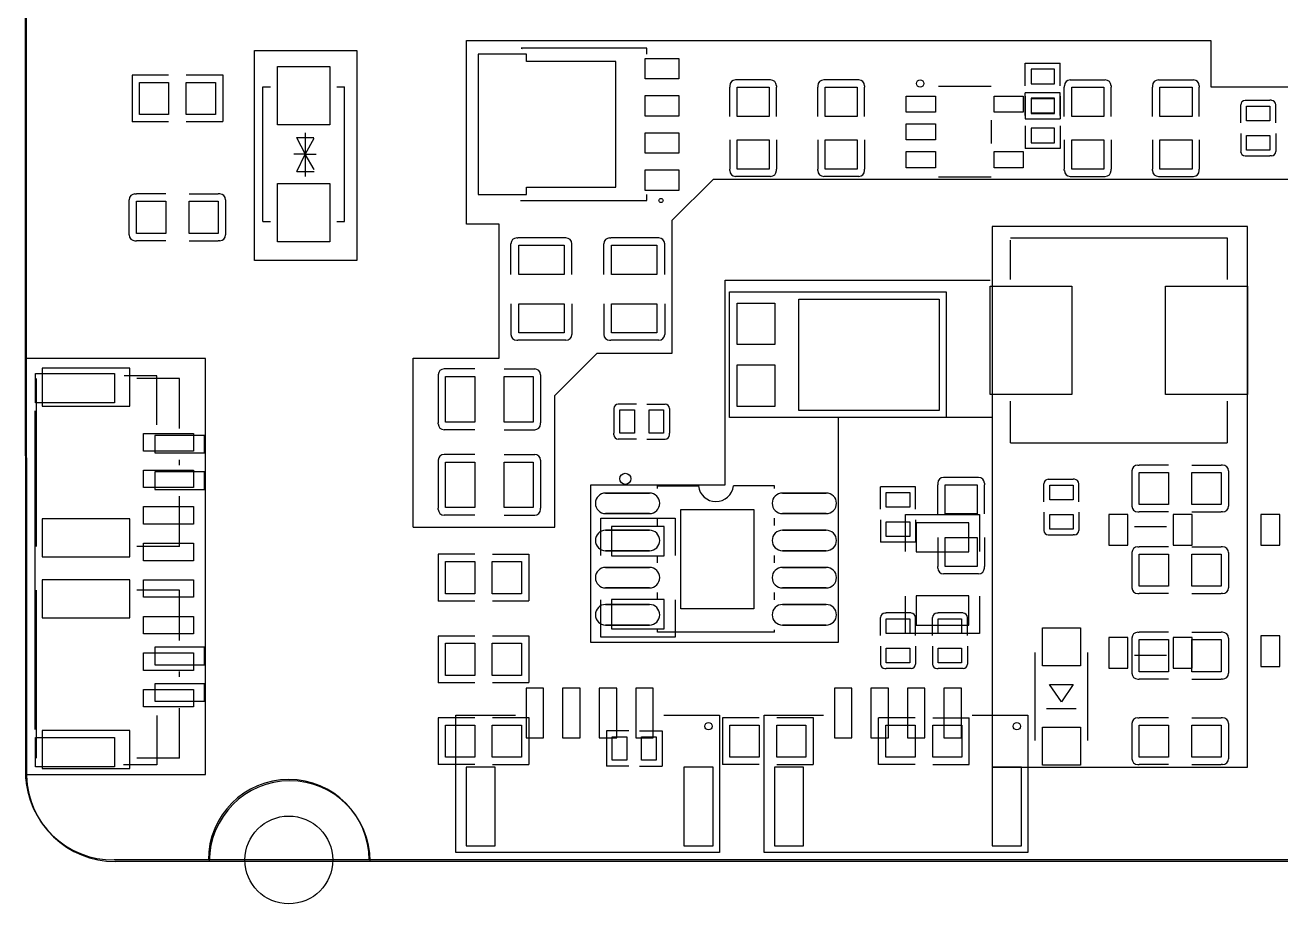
# Model space of a CAD drawing. Extents: x 601 to 4147, y 362 to 2450.
# Drawn here: x 601 to 2291, y 362 to 1545 of the extents above; entities that cross this region are included whole.
import ezdxf

# ---------------------------------------------------------------- set-up
doc = ezdxf.new("R2010")
doc.units = 0
doc.header["$MEASUREMENT"] = 0
doc.layers.get('0').update_dxf_attribs({"color": 5, "linetype": 'CONTINUOUS'})
doc.layers.add('图层1', color=7, linetype='CONTINUOUS')

msp = doc.modelspace()

# ---------------------------------------------------------------- linework, layer by layer
at = {"color": 0}
for points in [[(601.5, 530.2), (601.5, 530.2), (600.5, 2268.3)], [(602.8, 528.3), (602.8, 528.3), (601.8, 2266.4)], [(4030.5, 421.2), (4030.5, 421.2), (720.5, 421.2)], [(4031.8, 419.3), (4031.8, 419.3), (721.8, 419.3)]]:
    msp.add_lwpolyline(points, dxfattribs=at)
for points in [[(1210.5, 1505.6), (1210.5, 1316.7), (1275.5, 1316.7), (1275.5, 1326.5), (1395.6, 1326.5), (1395.6, 1495.8), (1275.5, 1495.8), (1275.5, 1505.6)], [(940.1, 1410.5), (940.1, 1489.3), (1010.9, 1489.3), (1010.9, 1410.5)], [(1435.2, 1472.4), (1435.2, 1500), (1480.4, 1500), (1480.4, 1472.4)], [(1954.8, 1485.7), (1954.8, 1466), (1986.3, 1466), (1986.3, 1485.7)], [(754.3, 1467.8), (793.7, 1467.8), (793.7, 1424.5), (754.3, 1424.5)], [(817.3, 1467.8), (856.7, 1467.8), (856.7, 1424.5), (817.3, 1424.5)], [(1602.2, 1461.3), (1602.2, 1421.9), (1558.9, 1421.9), (1558.9, 1461.3)], [(1720.8, 1461.3), (1720.8, 1421.9), (1677.5, 1421.9), (1677.5, 1461.3)], [(2009.4, 1421.9), (2009.4, 1461.3), (2052.7, 1461.3), (2052.7, 1421.9)], [(2128.1, 1421.9), (2128.1, 1461.3), (2171.4, 1461.3), (2171.4, 1421.9)], [(1435.4, 1422.4), (1435.4, 1450), (1480.6, 1450), (1480.6, 1422.4)], [(1826.1, 1449.4), (1826.1, 1427.7), (1786.8, 1427.7), (1786.8, 1449.4)], [(1944.3, 1449.4), (1944.3, 1427.7), (1904.9, 1427.7), (1904.9, 1449.4)], [(1954.8, 1446.3), (1954.8, 1426.6), (1986.3, 1426.6), (1986.3, 1446.3)], [(1986.3, 1426), (1986.3, 1445.7), (1954.8, 1445.7), (1954.8, 1426)], [(2244.8, 1416), (2244.8, 1435.7), (2276.3, 1435.7), (2276.3, 1416)], [(1826.1, 1412), (1826.1, 1390.3), (1786.8, 1390.3), (1786.8, 1412)], [(1986.3, 1386.6), (1986.3, 1406.3), (1954.8, 1406.3), (1954.8, 1386.6)], [(1435.4, 1372.4), (1435.4, 1400), (1480.6, 1400), (1480.6, 1372.4)], [(1602.2, 1390.4), (1602.2, 1351), (1558.9, 1351), (1558.9, 1390.4)], [(1720.8, 1390.4), (1720.8, 1351), (1677.5, 1351), (1677.5, 1390.4)], [(2009.4, 1351), (2009.4, 1390.4), (2052.7, 1390.4), (2052.7, 1351)], [(2128.1, 1351), (2128.1, 1390.4), (2171.4, 1390.4), (2171.4, 1351)], [(2244.8, 1376.6), (2244.8, 1396.3), (2276.3, 1396.3), (2276.3, 1376.6)], [(1826.1, 1374.6), (1826.1, 1352.9), (1786.8, 1352.9), (1786.8, 1374.6)], [(1944.3, 1374.6), (1944.3, 1352.9), (1904.9, 1352.9), (1904.9, 1374.6)], [(1435.2, 1322.4), (1435.2, 1350), (1480.4, 1350), (1480.4, 1322.4)], [(940.1, 1253), (940.1, 1331.8), (1010.9, 1331.8), (1010.9, 1253)], [(789.8, 1264.5), (750.4, 1264.5), (750.4, 1307.8), (789.8, 1307.8)], [(860.6, 1264.5), (821.3, 1264.5), (821.3, 1307.8), (860.6, 1307.8)], [(1326, 1248.6), (1326, 1209.2), (1265, 1209.2), (1265, 1248.6)], [(1451, 1248.6), (1451, 1209.2), (1390, 1209.2), (1390, 1248.6)], [(1899.6, 1193.5), (2009.8, 1193.5), (2009.8, 1047.8), (1899.6, 1047.8)], [(2135.8, 1193.5), (2246, 1193.5), (2246, 1047.8), (2135.8, 1047.8)], [(1326, 1169.8), (1326, 1130.5), (1265, 1130.5), (1265, 1169.8)], [(1451, 1169.8), (1451, 1130.5), (1390, 1130.5), (1390, 1169.8)], [(1609.8, 1114.8), (1559, 1114.8), (1559, 1170.8), (1609.8, 1170.8)], [(1831.1, 1176), (1831.1, 1026.3), (1642.1, 1026.3), (1642.1, 1176)], [(741.6, 1031.9), (741.6, 1083.1), (623.5, 1083.1), (623.5, 1031.9)], [(1609.8, 1031.6), (1559, 1031.6), (1559, 1087.6), (1609.8, 1087.6)], [(720.7, 1075.9), (720.7, 1036.6), (614.4, 1036.6), (614.4, 1075.9)], [(1166.4, 1071.7), (1205.8, 1071.7), (1205.8, 1010.6), (1166.4, 1010.6)], [(1245.2, 1071.7), (1284.6, 1071.7), (1284.6, 1010.6), (1245.2, 1010.6)], [(1401, 1026.9), (1420.7, 1026.9), (1420.7, 995.4), (1401, 995.4)], [(1440.4, 1026.9), (1460, 1026.9), (1460, 995.4), (1440.4, 995.4)], [(827, 995.2), (827, 971.6), (760, 971.6), (760, 995.2)], [(775, 992.6), (775, 969), (842, 969), (842, 992.6)], [(1166.5, 956.7), (1205.8, 956.7), (1205.8, 895.6), (1166.5, 895.6)], [(1245.2, 956.7), (1284.6, 956.7), (1284.6, 895.6), (1245.2, 895.6)], [(827, 946), (827, 922.4), (760, 922.4), (760, 946)], [(775, 943.4), (775, 919.8), (842, 919.8), (842, 943.4)], [(2100.4, 942.8), (2139.8, 942.8), (2139.8, 899.5), (2100.4, 899.5)], [(2171.3, 942.8), (2210.6, 942.8), (2210.6, 899.5), (2171.3, 899.5)], [(1441, 914.9), (1441, 914.9), (1382, 914.9)], [(1679, 914.9), (1679, 914.9), (1620, 914.9)], [(1791.3, 915.7), (1791.3, 896), (1759.8, 896), (1759.8, 915.7)], [(1882.2, 926.3), (1882.2, 886.9), (1838.9, 886.9), (1838.9, 926.3)], [(1979.8, 906), (1979.8, 925.7), (2011.3, 925.7), (2011.3, 906)], [(827, 896.8), (827, 873.2), (760, 873.2), (760, 896.8)], [(741.6, 829.2), (741.6, 880.4), (623.5, 880.4), (623.5, 829.2)], [(1441, 887.4), (1441, 887.4), (1382, 887.4)], [(1483.3, 893.1), (1581.7, 893.1), (1581.7, 759.2), (1483.3, 759.2)], [(1679, 887.4), (1679, 887.4), (1620, 887.4)], [(1979.8, 866.6), (1979.8, 886.3), (2011.3, 886.3), (2011.3, 866.6)], [(2085, 844.8), (2085, 886.2), (2059.4, 886.2), (2059.4, 844.8)], [(2171.6, 844.8), (2171.6, 886.2), (2146, 886.2), (2146, 844.8)], [(2264, 844.8), (2289.6, 844.8), (2289.6, 886.1), (2264, 886.1)], [(1441, 864.9), (1441, 864.9), (1382, 864.9)], [(1390.1, 870), (1390.1, 830.7), (1461, 830.7), (1461, 870)], [(1679, 864.9), (1679, 864.9), (1620, 864.9)], [(1791.3, 876.3), (1791.3, 856.6), (1759.8, 856.6), (1759.8, 876.3)], [(1800.1, 875), (1800.1, 835.7), (1871, 835.7), (1871, 875)], [(827, 847.6), (827, 824), (760, 824), (760, 847.6)], [(1882.2, 855.4), (1882.2, 816), (1838.9, 816), (1838.9, 855.4)], [(1441, 837.4), (1441, 837.4), (1382, 837.4)], [(1679, 837.4), (1679, 837.4), (1620, 837.4)], [(2100.4, 832.8), (2139.8, 832.8), (2139.8, 789.5), (2100.4, 789.5)], [(2171.3, 832.8), (2210.6, 832.8), (2210.6, 789.5), (2171.3, 789.5)], [(1166.4, 822.8), (1205.8, 822.8), (1205.8, 779.5), (1166.4, 779.5)], [(1229.4, 822.8), (1268.8, 822.8), (1268.8, 779.5), (1229.4, 779.5)], [(1441, 814.9), (1441, 814.9), (1382, 814.9)], [(1679, 814.9), (1679, 814.9), (1620, 814.9)], [(741.6, 746.9), (741.6, 798.1), (623.5, 798.1), (623.5, 746.9)], [(827, 798.4), (827, 774.7), (760, 774.7), (760, 798.4)], [(1441, 787.4), (1441, 787.4), (1382, 787.4)], [(1679, 787.4), (1679, 787.4), (1620, 787.4)], [(1441, 764.9), (1441, 764.9), (1382, 764.9)], [(1390.1, 771.6), (1390.1, 732.3), (1461, 732.3), (1461, 771.6)], [(1679, 764.9), (1679, 764.9), (1620, 764.9)], [(1800.1, 776.6), (1800.1, 737.3), (1871, 737.3), (1871, 776.6)], [(827, 749.1), (827, 725.5), (760, 725.5), (760, 749.1)], [(1791.3, 745.7), (1791.3, 726), (1759.8, 726), (1759.8, 745.7)], [(1861.3, 745.7), (1861.3, 726), (1829.8, 726), (1829.8, 745.7)], [(1441, 737.4), (1441, 737.4), (1382, 737.4)], [(1679, 737.4), (1679, 737.4), (1620, 737.4)], [(1969.9, 682.5), (1969.9, 733.7), (2021.1, 733.7), (2021.1, 682.5)], [(1166.4, 712.8), (1205.8, 712.8), (1205.8, 669.5), (1166.4, 669.5)], [(1229.4, 712.8), (1268.8, 712.8), (1268.8, 669.5), (1229.4, 669.5)], [(2085, 679.5), (2085, 720.8), (2059.4, 720.8), (2059.4, 679.5)], [(2100.4, 717.8), (2139.8, 717.8), (2139.8, 674.5), (2100.4, 674.5)], [(2171.6, 679.5), (2171.6, 720.8), (2146, 720.8), (2146, 679.5)], [(2171.3, 717.8), (2210.6, 717.8), (2210.6, 674.5), (2171.3, 674.5)], [(2264, 681.4), (2289.6, 681.4), (2289.6, 722.8), (2264, 722.8)], [(827, 699.9), (827, 676.3), (760, 676.3), (760, 699.9)], [(775, 707.6), (775, 684), (842, 684), (842, 707.6)], [(1791.3, 706.3), (1791.3, 686.6), (1759.8, 686.6), (1759.8, 706.3)], [(1861.3, 706.3), (1861.3, 686.6), (1829.8, 686.6), (1829.8, 706.3)], [(827, 650.7), (827, 627.1), (760, 627.1), (760, 650.7)], [(775, 658.4), (775, 634.8), (842, 634.8), (842, 658.4)], [(1298.5, 652.6), (1274.9, 652.6), (1274.9, 585.7), (1298.5, 585.7)], [(1347.7, 652.6), (1324.1, 652.6), (1324.1, 585.7), (1347.7, 585.7)], [(1396.9, 652.6), (1373.3, 652.6), (1373.3, 585.7), (1396.9, 585.7)], [(1446.1, 652.6), (1422.5, 652.6), (1422.5, 585.7), (1446.1, 585.7)], [(1713.5, 652.6), (1689.9, 652.6), (1689.9, 585.7), (1713.5, 585.7)], [(1762.7, 652.6), (1739.1, 652.6), (1739.1, 585.7), (1762.7, 585.7)], [(1811.9, 652.6), (1788.3, 652.6), (1788.3, 585.7), (1811.9, 585.7)], [(1861.1, 652.6), (1837.5, 652.6), (1837.5, 585.7), (1861.1, 585.7)], [(741.6, 544.2), (741.6, 595.4), (623.5, 595.4), (623.5, 544.2)], [(1166.4, 602.8), (1205.8, 602.8), (1205.8, 559.5), (1166.4, 559.5)], [(1229.4, 602.8), (1268.8, 602.8), (1268.8, 559.5), (1229.4, 559.5)], [(1549.3, 602.8), (1588.7, 602.8), (1588.7, 559.5), (1549.3, 559.5)], [(1612.3, 602.8), (1651.7, 602.8), (1651.7, 559.5), (1612.3, 559.5)], [(1798.7, 559.5), (1759.3, 559.5), (1759.3, 602.8), (1798.7, 602.8)], [(1861.7, 559.5), (1822.3, 559.5), (1822.3, 602.8), (1861.7, 602.8)], [(1969.9, 548.6), (1969.9, 599.8), (2021.1, 599.8), (2021.1, 548.6)], [(2100.4, 602.8), (2139.8, 602.8), (2139.8, 559.5), (2100.4, 559.5)], [(2171.3, 602.8), (2210.6, 602.8), (2210.6, 559.5), (2171.3, 559.5)], [(720.7, 585.8), (720.7, 546.4), (614.4, 546.4), (614.4, 585.8)], [(1391, 586.9), (1410.7, 586.9), (1410.7, 555.4), (1391, 555.4)], [(1430.3, 586.9), (1450, 586.9), (1450, 555.4), (1430.3, 555.4)], [(1233.5, 546.3), (1194.2, 546.3), (1194.2, 440), (1233.5, 440)], [(1526.8, 546.3), (1487.5, 546.3), (1487.5, 440), (1526.8, 440)], [(1648.5, 546.3), (1609.2, 546.3), (1609.2, 440), (1648.5, 440)], [(1941.8, 546.3), (1902.5, 546.3), (1902.5, 440), (1941.8, 440)]]:
    msp.add_lwpolyline(points, close=True)
for points in [[(1437.5, 1505.7), (1437.5, 1513.6), (1268.2, 1513.6), (1269.6, 1513.5)], [(1946.9, 1493.6), (1946.9, 1493.6), (1994.1, 1493.6)], [(1946.9, 1463.2), (1946.9, 1463.2), (1946.9, 1493.6)], [(1994.1, 1463.2), (1994.1, 1463.2), (1994.1, 1493.6)], [(744.5, 1477.6), (744.5, 1477.6), (744.5, 1414.7)], [(793.7, 1477.6), (793.7, 1477.6), (744.5, 1477.6)], [(817.3, 1477.8), (817.3, 1477.8), (866.6, 1477.8)], [(866.6, 1477.8), (866.6, 1477.8), (866.6, 1414.9)], [(1604.1, 1471.1), (1604.1, 1471.1), (1556.9, 1471.1)], [(1722.8, 1471.1), (1722.8, 1471.1), (1675.6, 1471.1)], [(2007.4, 1471.1), (2007.4, 1471.1), (2054.6, 1471.1)], [(2126.1, 1471.1), (2126.1, 1471.1), (2173.3, 1471.1)], [(920.4, 1280.6), (920.4, 1280.6), (920.4, 1461.7)], [(920.4, 1461.7), (920.4, 1461.7), (931, 1461.7)], [(1020, 1461.7), (1020, 1461.7), (1030.6, 1461.7)], [(1030.6, 1280.6), (1030.6, 1280.6), (1030.6, 1461.7)], [(1549, 1463.2), (1549, 1463.2), (1549, 1461.3)], [(1549, 1421.9), (1549, 1421.9), (1549, 1461.3)], [(1612, 1463.2), (1612, 1463.2), (1612, 1461.3)], [(1612, 1421.9), (1612, 1421.9), (1612, 1461.3)], [(1667.7, 1463.2), (1667.7, 1463.2), (1667.7, 1461.3)], [(1667.7, 1421.9), (1667.7, 1421.9), (1667.7, 1461.3)], [(1730.7, 1463.2), (1730.7, 1463.2), (1730.7, 1461.3)], [(1730.7, 1421.9), (1730.7, 1421.9), (1730.7, 1461.3)], [(1900.9, 1462.2), (1900.9, 1462.2), (1830.1, 1462.2)], [(1999.5, 1463.2), (1999.5, 1463.2), (1999.5, 1461.3)], [(1999.5, 1421.9), (1999.5, 1421.9), (1999.5, 1461.3)], [(2062.5, 1463.2), (2062.5, 1463.2), (2062.5, 1461.3)], [(2062.5, 1421.9), (2062.5, 1421.9), (2062.5, 1461.3)], [(2118.2, 1463.2), (2118.2, 1463.2), (2118.2, 1461.3)], [(2118.2, 1421.9), (2118.2, 1421.9), (2118.2, 1461.3)], [(2181.2, 1463.2), (2181.2, 1463.2), (2181.2, 1461.3)], [(2181.2, 1421.9), (2181.2, 1421.9), (2181.2, 1461.3)], [(1994.1, 1453.5), (1994.1, 1453.5), (1946.9, 1453.5)], [(1946.9, 1423.2), (1946.9, 1423.2), (1946.9, 1453.5)], [(1946.9, 1449.1), (1946.9, 1449.1), (1946.9, 1418.8)], [(1994.1, 1423.2), (1994.1, 1423.2), (1994.1, 1453.5)], [(1994.1, 1449.1), (1994.1, 1449.1), (1994.1, 1418.8)], [(2236.9, 1413.2), (2236.9, 1413.2), (2236.9, 1437.6)], [(2242.8, 1443.6), (2242.8, 1443.6), (2244.8, 1443.6)], [(2244.8, 1443.6), (2244.8, 1443.6), (2276.3, 1443.6)], [(2278.2, 1443.6), (2278.2, 1443.6), (2276.3, 1443.6)], [(2284.1, 1413.2), (2284.1, 1413.2), (2284.1, 1437.6)], [(793.7, 1414.7), (793.7, 1414.7), (744.5, 1414.7)], [(817.3, 1414.9), (817.3, 1414.9), (866.6, 1414.9)], [(1900.9, 1416.9), (1900.9, 1416.9), (1900.9, 1385.4)], [(1946.9, 1418.8), (1946.9, 1418.8), (1994.1, 1418.8)], [(1946.9, 1409.1), (1946.9, 1409.1), (1946.9, 1378.7)], [(1994.1, 1409.1), (1994.1, 1409.1), (1994.1, 1378.7)], [(965.7, 1393.6), (965.7, 1393.6), (977.4, 1371.1)], [(965.7, 1393.6), (965.7, 1393.6), (989.3, 1393.6)], [(989.3, 1392.4), (989.3, 1392.4), (977.4, 1371.1)], [(977.9, 1341.2), (977.9, 1341.2), (977.9, 1399.9)], [(1549, 1390.4), (1549, 1390.4), (1549, 1351)], [(1612, 1390.4), (1612, 1390.4), (1612, 1351)], [(1667.7, 1390.4), (1667.7, 1390.4), (1667.7, 1351)], [(1730.7, 1390.4), (1730.7, 1390.4), (1730.7, 1351)], [(1999.5, 1390.4), (1999.5, 1390.4), (1999.5, 1351)], [(2062.5, 1390.4), (2062.5, 1390.4), (2062.5, 1351)], [(2118.2, 1390.4), (2118.2, 1390.4), (2118.2, 1351)], [(2181.2, 1390.4), (2181.2, 1390.4), (2181.2, 1351)], [(2236.9, 1399.1), (2236.9, 1399.1), (2236.9, 1374.7)], [(2284.1, 1399.1), (2284.1, 1399.1), (2284.1, 1374.7)], [(977.4, 1371.1), (977.4, 1371.1), (962.4, 1371.1)], [(966.1, 1347.9), (966.1, 1347.9), (977.4, 1371.1)], [(977.4, 1371.1), (977.4, 1371.1), (992.4, 1371.1)], [(989.7, 1350.3), (989.7, 1350.3), (977.4, 1371.1)], [(1994.1, 1378.7), (1994.1, 1378.7), (1946.9, 1378.7)], [(2242.8, 1368.7), (2242.8, 1368.7), (2244.8, 1368.7)], [(2244.8, 1368.7), (2244.8, 1368.7), (2276.3, 1368.7)], [(2278.2, 1368.7), (2278.2, 1368.7), (2276.3, 1368.7)], [(966.1, 1347.9), (966.1, 1347.9), (989.7, 1347.9)], [(1549, 1349.1), (1549, 1349.1), (1549, 1351)], [(1604.1, 1341.2), (1604.1, 1341.2), (1556.9, 1341.2)], [(1612, 1349.1), (1612, 1349.1), (1612, 1351)], [(1667.7, 1349.1), (1667.7, 1349.1), (1667.7, 1351)], [(1722.8, 1341.2), (1722.8, 1341.2), (1675.6, 1341.2)], [(1730.7, 1349.1), (1730.7, 1349.1), (1730.7, 1351)], [(1900.9, 1340.1), (1900.9, 1340.1), (1830.1, 1340.1)], [(1999.5, 1349.1), (1999.5, 1349.1), (1999.5, 1351)], [(2007.4, 1341.2), (2007.4, 1341.2), (2054.6, 1341.2)], [(2062.5, 1349.1), (2062.5, 1349.1), (2062.5, 1351)], [(2118.2, 1349.1), (2118.2, 1349.1), (2118.2, 1351)], [(2126.1, 1341.2), (2126.1, 1341.2), (2173.3, 1341.2)], [(2181.2, 1349.1), (2181.2, 1349.1), (2181.2, 1351)], [(740.5, 1262.5), (740.5, 1262.5), (740.5, 1309.8)], [(748.4, 1317.6), (748.4, 1317.6), (750.4, 1317.6)], [(789.8, 1317.6), (789.8, 1317.6), (750.4, 1317.6)], [(821.3, 1317.6), (821.3, 1317.6), (860.6, 1317.6)], [(862.6, 1317.6), (862.6, 1317.6), (860.6, 1317.6)], [(870.5, 1262.5), (870.5, 1262.5), (870.5, 1309.8)], [(1267.6, 1308.8), (1268.2, 1308.8), (1437.5, 1308.8), (1437.5, 1316.7)], [(920.4, 1280.6), (920.4, 1280.6), (931, 1280.6)], [(1020, 1280.6), (1020, 1280.6), (1030.6, 1280.6)], [(748.4, 1254.7), (748.4, 1254.7), (750.4, 1254.7)], [(789.8, 1254.7), (789.8, 1254.7), (750.4, 1254.7)], [(821.3, 1254.7), (821.3, 1254.7), (860.6, 1254.7)], [(862.6, 1254.7), (862.6, 1254.7), (860.6, 1254.7)], [(1262.4, 1258.4), (1262.4, 1258.4), (1264, 1258.4)], [(1327, 1258.4), (1327, 1258.4), (1264, 1258.4)], [(1327.8, 1258.4), (1327.8, 1258.4), (1327, 1258.4)], [(1328.6, 1258.4), (1328.6, 1258.4), (1327, 1258.4)], [(1387.4, 1258.4), (1387.4, 1258.4), (1389, 1258.4)], [(1452, 1258.4), (1452, 1258.4), (1389, 1258.4)], [(1452.8, 1258.4), (1452.8, 1258.4), (1452, 1258.4)], [(1453.6, 1258.4), (1453.6, 1258.4), (1452, 1258.4)], [(1927.1, 1258.4), (1927.1, 1258.4), (2218.5, 1258.4)], [(1927.1, 1202.6), (1927.1, 1202.6), (1927.1, 1255.6)], [(2218.5, 1258.4), (2218.5, 1258.4), (2218.5, 1202.6)], [(1254.6, 1209.2), (1254.6, 1209.2), (1254.6, 1250.5)], [(1336.5, 1209.2), (1336.5, 1209.2), (1336.5, 1250.5)], [(1379.6, 1209.2), (1379.6, 1209.2), (1379.6, 1250.5)], [(1461.5, 1209.2), (1461.5, 1209.2), (1461.5, 1250.5)], [(1548.6, 1016.5), (1548.6, 1016.5), (1548.6, 1185.8)], [(1548.6, 1185.8), (1548.6, 1185.8), (1840.6, 1185.8)], [(1840.9, 1016.5), (1840.9, 1016.5), (1840.9, 1185.8)], [(1254.6, 1169.8), (1254.6, 1169.8), (1254.6, 1128.5)], [(1336.5, 1169.8), (1336.5, 1169.8), (1336.5, 1128.5)], [(1379.6, 1169.8), (1379.6, 1169.8), (1379.6, 1128.5)], [(1461.5, 1169.8), (1461.5, 1169.8), (1461.5, 1128.5)], [(1262.4, 1120.6), (1262.4, 1120.6), (1264, 1120.6)], [(1327, 1120.6), (1327, 1120.6), (1264, 1120.6)], [(1328.6, 1120.6), (1328.6, 1120.6), (1327, 1120.6)], [(1387.4, 1120.6), (1387.4, 1120.6), (1389, 1120.6)], [(1452, 1120.6), (1452, 1120.6), (1389, 1120.6)], [(1453.6, 1120.6), (1453.6, 1120.6), (1452, 1120.6)], [(1205.8, 1082.1), (1205.8, 1082.1), (1164.5, 1082.1)], [(1245.2, 1082.1), (1245.2, 1082.1), (1286.5, 1082.1)], [(615.6, 1069.3), (615.6, 1069.3), (615.6, 843)], [(777.7, 1073), (777.7, 1073), (733.7, 1073)], [(808.5, 1069.3), (808.5, 1069.3), (750.7, 1069.3)], [(777.7, 1006.8), (777.7, 1071.2), (777.7, 1072.9)], [(808.5, 1001.7), (808.5, 1001.7), (808.5, 1069.3)], [(1156.6, 1074.2), (1156.6, 1074.2), (1156.6, 1072.6)], [(1156.6, 1073.4), (1156.6, 1073.4), (1156.6, 1072.6)], [(1156.6, 1072.6), (1156.6, 1072.6), (1156.6, 1009.7)], [(1294.4, 1074.2), (1294.4, 1074.2), (1294.4, 1072.6)], [(1294.4, 1072.6), (1294.4, 1072.6), (1294.4, 1009.7)], [(1423.4, 1034.8), (1423.4, 1034.8), (1399, 1034.8)], [(1437.6, 1034.8), (1437.6, 1034.8), (1462, 1034.8)], [(1927.1, 982.8), (1927.1, 982.8), (1927.1, 1038.7)], [(2218.5, 1038.7), (2218.5, 1038.7), (2218.5, 982.8)], [(613.6, 1025.7), (613.6, 1025.7), (613.6, 596.6)], [(1393.1, 1028.9), (1393.1, 1028.9), (1393.1, 1026.9)], [(1393.1, 1026.9), (1393.1, 1026.9), (1393.1, 995.4)], [(1467.9, 1028.9), (1467.9, 1028.9), (1467.9, 1026.9)], [(1467.9, 1026.9), (1467.9, 1026.9), (1467.9, 995.4)], [(1840.9, 1016.5), (1840.9, 1016.5), (1548.9, 1016.5)], [(1156.6, 1008.1), (1156.6, 1008.1), (1156.6, 1009.7)], [(1205.8, 1000.2), (1205.8, 1000.2), (1164.5, 1000.2)], [(1245.2, 1000.2), (1245.2, 1000.2), (1286.5, 1000.2)], [(1294.4, 1008.1), (1294.4, 1008.1), (1294.4, 1009.7)], [(1393.1, 993.4), (1393.1, 993.4), (1393.1, 995.4)], [(1423.4, 987.5), (1423.4, 987.5), (1399, 987.5)], [(1437.6, 987.5), (1437.6, 987.5), (1462, 987.5)], [(1467.9, 993.4), (1467.9, 993.4), (1467.9, 995.4)], [(1927.1, 982.8), (1927.1, 982.8), (2218.5, 982.8)], [(1205.8, 967.1), (1205.8, 967.1), (1164.5, 967.1)], [(1245.2, 967.1), (1245.2, 967.1), (1286.5, 967.1)], [(808.5, 952.5), (808.5, 952.5), (808.5, 959.9)], [(1156.6, 959.2), (1156.6, 959.2), (1156.6, 957.6)], [(1156.6, 958.4), (1156.6, 958.4), (1156.6, 957.6)], [(1156.6, 957.6), (1156.6, 957.6), (1156.6, 894.7)], [(1294.4, 959.2), (1294.4, 959.2), (1294.4, 957.6)], [(1294.4, 957.6), (1294.4, 957.6), (1294.4, 894.7)], [(2098.4, 952.6), (2098.4, 952.6), (2100.4, 952.6)], [(2139.8, 952.6), (2139.8, 952.6), (2100.4, 952.6)], [(2171.3, 952.6), (2171.3, 952.6), (2210.6, 952.6)], [(2212.6, 952.6), (2212.6, 952.6), (2210.6, 952.6)], [(1884.1, 936.1), (1884.1, 936.1), (1836.9, 936.1)], [(1977.8, 933.6), (1977.8, 933.6), (1979.8, 933.6)], [(1979.8, 933.6), (1979.8, 933.6), (2011.3, 933.6)], [(2013.2, 933.6), (2013.2, 933.6), (2011.3, 933.6)], [(2090.5, 944.8), (2090.5, 944.8), (2090.5, 897.5)], [(2220.5, 944.8), (2220.5, 944.8), (2220.5, 897.5)], [(1451.8, 921.3), (1451.8, 921.3), (1451.8, 924.6)], [(1451.8, 924.6), (1451.8, 924.6), (1506.9, 924.6)], [(1609.2, 924.6), (1609.2, 924.6), (1554.1, 924.6)], [(1609.2, 921.3), (1609.2, 921.3), (1609.2, 924.6)], [(1799.1, 923.6), (1799.1, 923.6), (1751.9, 923.6)], [(1751.9, 893.2), (1751.9, 893.2), (1751.9, 923.6)], [(1799.1, 893.2), (1799.1, 893.2), (1799.1, 923.6)], [(1829, 928.2), (1829, 928.2), (1829, 926.3)], [(1829, 886.9), (1829, 886.9), (1829, 926.3)], [(1892, 928.2), (1892, 928.2), (1892, 926.3)], [(1892, 886.9), (1892, 886.9), (1892, 926.3)], [(1971.9, 903.2), (1971.9, 903.2), (1971.9, 927.6)], [(2019.1, 903.2), (2019.1, 903.2), (2019.1, 927.6)], [(808.5, 843), (808.5, 843), (808.5, 910.7)], [(1156.6, 893.1), (1156.6, 893.1), (1156.6, 894.7)], [(1205.8, 885.2), (1205.8, 885.2), (1164.5, 885.2)], [(1245.2, 885.2), (1245.2, 885.2), (1286.5, 885.2)], [(1294.4, 893.1), (1294.4, 893.1), (1294.4, 894.7)], [(1375.5, 831.2), (1375.5, 881.2), (1475.5, 881.2), (1475.5, 831.2)], [(1451.8, 871.3), (1451.8, 871.3), (1451.8, 881)], [(1609.2, 871.3), (1609.2, 871.3), (1609.2, 881)], [(1785.5, 836.2), (1785.5, 886.2), (1885.5, 886.2), (1885.5, 836.2)], [(1971.9, 889.1), (1971.9, 889.1), (1971.9, 864.7)], [(2019.1, 889.1), (2019.1, 889.1), (2019.1, 864.7)], [(2098.4, 889.7), (2098.4, 889.7), (2100.4, 889.7)], [(2139.8, 889.7), (2139.8, 889.7), (2100.4, 889.7)], [(2171.3, 889.7), (2171.3, 889.7), (2210.6, 889.7)], [(2212.6, 889.7), (2212.6, 889.7), (2210.6, 889.7)], [(1751.9, 879.1), (1751.9, 879.1), (1751.9, 848.8)], [(1799.1, 879.1), (1799.1, 879.1), (1799.1, 848.8)], [(2136.9, 869.4), (2136.9, 869.4), (2094.1, 869.4)], [(1799.1, 848.8), (1799.1, 848.8), (1751.9, 848.8)], [(1829, 855.4), (1829, 855.4), (1829, 816)], [(1892, 855.4), (1892, 855.4), (1892, 816)], [(1977.8, 858.7), (1977.8, 858.7), (1979.8, 858.7)], [(1979.8, 858.7), (1979.8, 858.7), (2011.3, 858.7)], [(2013.2, 858.7), (2013.2, 858.7), (2011.3, 858.7)], [(808.5, 843), (808.5, 843), (750.7, 843)], [(1156.6, 832.6), (1156.6, 832.6), (1156.6, 769.7)], [(1205.8, 832.6), (1205.8, 832.6), (1156.6, 832.6)], [(1229.5, 832.8), (1229.5, 832.8), (1278.7, 832.8)], [(1278.7, 832.8), (1278.7, 832.8), (1278.7, 769.9)], [(1451.8, 821.3), (1451.8, 821.3), (1451.8, 831)], [(1609.2, 821.3), (1609.2, 821.3), (1609.2, 831)], [(2090.5, 834.8), (2090.5, 834.8), (2090.5, 787.5)], [(2098.4, 842.6), (2098.4, 842.6), (2100.4, 842.6)], [(2139.8, 842.6), (2139.8, 842.6), (2100.4, 842.6)], [(2171.3, 842.6), (2171.3, 842.6), (2210.6, 842.6)], [(2212.6, 842.6), (2212.6, 842.6), (2210.6, 842.6)], [(2220.5, 834.8), (2220.5, 834.8), (2220.5, 787.5)], [(1829, 814.1), (1829, 814.1), (1829, 816)], [(1892, 814.1), (1892, 814.1), (1892, 816)], [(1884.1, 806.2), (1884.1, 806.2), (1836.9, 806.2)], [(615.6, 784.3), (615.6, 784.3), (615.6, 558)], [(808.5, 784.3), (808.5, 784.3), (750.7, 784.3)], [(808.5, 716.7), (808.5, 716.7), (808.5, 784.3)], [(1451.8, 771.3), (1451.8, 771.3), (1451.8, 781)], [(1609.2, 771.3), (1609.2, 771.3), (1609.2, 781)], [(2098.4, 779.7), (2098.4, 779.7), (2100.4, 779.7)], [(2139.8, 779.7), (2139.8, 779.7), (2100.4, 779.7)], [(2171.3, 779.7), (2171.3, 779.7), (2210.6, 779.7)], [(2212.6, 779.7), (2212.6, 779.7), (2210.6, 779.7)], [(1205.8, 769.7), (1205.8, 769.7), (1156.6, 769.7)], [(1229.5, 769.9), (1229.5, 769.9), (1278.7, 769.9)], [(1475.5, 771.2), (1475.5, 721.2), (1375.5, 721.2), (1375.5, 771.2)], [(1885.5, 776.2), (1885.5, 726.2), (1785.5, 726.2), (1785.5, 776.2)], [(1751.9, 723.2), (1751.9, 723.2), (1751.9, 747.6)], [(1757.8, 753.6), (1757.8, 753.6), (1759.8, 753.6)], [(1791.3, 753.6), (1791.3, 753.6), (1759.8, 753.6)], [(1793.2, 753.6), (1793.2, 753.6), (1791.3, 753.6)], [(1799.1, 723.2), (1799.1, 723.2), (1799.1, 747.6)], [(1821.9, 723.2), (1821.9, 723.2), (1821.9, 747.6)], [(1827.8, 753.6), (1827.8, 753.6), (1829.8, 753.6)], [(1861.3, 753.6), (1861.3, 753.6), (1829.8, 753.6)], [(1863.2, 753.6), (1863.2, 753.6), (1861.3, 753.6)], [(1869.1, 723.2), (1869.1, 723.2), (1869.1, 747.6)], [(1451.8, 727.7), (1451.8, 727.7), (1451.8, 731)], [(1609.2, 727.7), (1609.2, 727.7), (1451.8, 727.7)], [(1609.2, 727.7), (1609.2, 727.7), (1609.2, 731)], [(2098.4, 727.6), (2098.4, 727.6), (2100.4, 727.6)], [(2139.8, 727.6), (2139.8, 727.6), (2100.4, 727.6)], [(2171.3, 727.6), (2171.3, 727.6), (2210.6, 727.6)], [(2212.6, 727.6), (2212.6, 727.6), (2210.6, 727.6)], [(1156.6, 722.6), (1156.6, 722.6), (1156.6, 659.7)], [(1205.8, 722.6), (1205.8, 722.6), (1156.6, 722.6)], [(1229.5, 722.8), (1229.5, 722.8), (1278.7, 722.8)], [(1278.7, 722.8), (1278.7, 722.8), (1278.7, 659.9)], [(2090.5, 719.8), (2090.5, 719.8), (2090.5, 672.5)], [(2220.5, 719.8), (2220.5, 719.8), (2220.5, 672.5)], [(1751.9, 709.1), (1751.9, 709.1), (1751.9, 684.7)], [(1799.1, 709.1), (1799.1, 709.1), (1799.1, 684.7)], [(1821.9, 709.1), (1821.9, 709.1), (1821.9, 684.7)], [(1869.1, 709.1), (1869.1, 709.1), (1869.1, 684.7)], [(1960.1, 582.1), (1960.1, 582.1), (1960.1, 700.2)], [(2030.9, 700.2), (2030.9, 700.2), (2030.9, 582.1)], [(2136.9, 696.2), (2136.9, 696.2), (2094.1, 696.2)], [(1757.8, 678.8), (1757.8, 678.8), (1759.8, 678.8)], [(1791.3, 678.8), (1791.3, 678.8), (1759.8, 678.8)], [(1793.2, 678.8), (1793.2, 678.8), (1791.3, 678.8)], [(1827.8, 678.8), (1827.8, 678.8), (1829.8, 678.8)], [(1861.3, 678.8), (1861.3, 678.8), (1829.8, 678.8)], [(1863.2, 678.8), (1863.2, 678.8), (1861.3, 678.8)], [(808.5, 667.5), (808.5, 667.5), (808.5, 674.9)], [(1205.8, 659.7), (1205.8, 659.7), (1156.6, 659.7)], [(1229.5, 659.9), (1229.5, 659.9), (1278.7, 659.9)], [(2098.4, 664.7), (2098.4, 664.7), (2100.4, 664.7)], [(2139.8, 664.7), (2139.8, 664.7), (2100.4, 664.7)], [(2171.3, 664.7), (2171.3, 664.7), (2210.6, 664.7)], [(2212.6, 664.7), (2212.6, 664.7), (2210.6, 664.7)], [(1995.5, 634.2), (1995.5, 634.2), (1979.5, 657.2)], [(1979.5, 657.2), (1979.5, 657.2), (2011.5, 657.2)], [(2011.5, 657.2), (2011.5, 657.2), (1995.5, 634.2)], [(808.5, 558), (808.5, 558), (808.5, 625.7)], [(777.7, 615.5), (777.7, 615.5), (777.7, 549.4)], [(1156.6, 612.6), (1156.6, 612.6), (1156.6, 549.7)], [(1205.8, 612.6), (1205.8, 612.6), (1156.6, 612.6)], [(1460.5, 616.2), (1535.5, 616.2), (1535.5, 431.2), (1180.5, 431.2), (1180.5, 616.2), (1260.5, 616.2)], [(1229.5, 612.8), (1229.5, 612.8), (1278.7, 612.8)], [(1278.7, 612.8), (1278.7, 612.8), (1278.7, 549.9)], [(1539.5, 612.6), (1539.5, 612.6), (1539.5, 549.7)], [(1588.7, 612.6), (1588.7, 612.6), (1539.5, 612.6)], [(1875.5, 616.2), (1950.5, 616.2), (1950.5, 431.2), (1595.5, 431.2), (1595.5, 616.2), (1675.5, 616.2)], [(1612.3, 612.8), (1612.3, 612.8), (1661.6, 612.8)], [(1661.6, 612.8), (1661.6, 612.8), (1661.6, 549.9)], [(1798.7, 612.4), (1798.7, 612.4), (1749.5, 612.4)], [(1749.5, 549.5), (1749.5, 549.5), (1749.5, 612.4)], [(1822.3, 612.6), (1822.3, 612.6), (1871.5, 612.6)], [(1871.5, 549.7), (1871.5, 549.7), (1871.5, 612.6)], [(1975.5, 625.2), (1975.5, 625.2), (2015.5, 625.2)], [(2098.4, 612.6), (2098.4, 612.6), (2100.4, 612.6)], [(2139.8, 612.6), (2139.8, 612.6), (2100.4, 612.6)], [(2171.3, 612.6), (2171.3, 612.6), (2210.6, 612.6)], [(2212.6, 612.6), (2212.6, 612.6), (2210.6, 612.6)], [(1383.1, 594.8), (1383.1, 594.8), (1383.1, 547.5)], [(1413.4, 594.8), (1413.4, 594.8), (1383.1, 594.8)], [(1427.6, 594.8), (1427.6, 594.8), (1457.9, 594.8)], [(1457.9, 594.8), (1457.9, 594.8), (1457.9, 547.5)], [(2090.5, 604.8), (2090.5, 604.8), (2090.5, 557.5)], [(2220.5, 604.8), (2220.5, 604.8), (2220.5, 557.5)], [(808.5, 558), (808.5, 558), (750.7, 558)], [(777.7, 549.4), (777.7, 549.4), (732.9, 549.4)], [(1205.8, 549.7), (1205.8, 549.7), (1156.6, 549.7)], [(1229.5, 549.9), (1229.5, 549.9), (1278.7, 549.9)], [(1413.4, 547.5), (1413.4, 547.5), (1383.1, 547.5)], [(1427.6, 547.5), (1427.6, 547.5), (1457.9, 547.5)], [(1588.7, 549.7), (1588.7, 549.7), (1539.5, 549.7)], [(1612.3, 549.9), (1612.3, 549.9), (1661.6, 549.9)], [(1798.7, 549.5), (1798.7, 549.5), (1749.5, 549.5)], [(1822.3, 549.7), (1822.3, 549.7), (1871.5, 549.7)], [(2098.4, 549.7), (2098.4, 549.7), (2100.4, 549.7)], [(2139.8, 549.7), (2139.8, 549.7), (2100.4, 549.7)], [(2171.3, 549.7), (2171.3, 549.7), (2210.6, 549.7)], [(2212.6, 549.7), (2212.6, 549.7), (2210.6, 549.7)]]:
    msp.add_lwpolyline(points)
for centre, radius in [((1805.5, 1466.2), 5), ((1456.6, 1308.8), 2.79), ((1408.5, 934.2), 7.5), ((1520.5, 601.2), 5), ((1935.5, 601.2), 5), ((955.5, 421.2), 59.1)]:
    msp.add_circle(centre, radius)
for centre, radius, start, end in [((1556.9, 1463.2), 7.88, 90, 180), ((1604.1, 1463.2), 7.87, 360, 90), ((1675.6, 1463.2), 7.88, 90, 180), ((1722.8, 1463.2), 7.87, 360, 90), ((2007.4, 1463.2), 7.87, 90, 180), ((2054.6, 1463.2), 7.88, 0, 90), ((2126.1, 1463.2), 7.87, 90, 180), ((2173.3, 1463.2), 7.88, 0, 90), ((2242.8, 1437.6), 5.9, 90, 180), ((2278.2, 1437.6), 5.9, 0, 90), ((2242.8, 1374.7), 5.91, 180, 270), ((2278.2, 1374.7), 5.91, 270, 0), ((1556.9, 1349.1), 7.88, 180, 270), ((1604.1, 1349.1), 7.87, 270, 0), ((1675.6, 1349.1), 7.88, 180, 270), ((1722.8, 1349.1), 7.87, 270, 0), ((2007.4, 1349.1), 7.87, 180, 270), ((2054.6, 1349.1), 7.88, 270, 360), ((2126.1, 1349.1), 7.87, 180, 270), ((2173.3, 1349.1), 7.88, 270, 0), ((748.4, 1309.8), 7.88, 90, 180), ((862.6, 1309.8), 7.88, 0, 90), ((748.4, 1262.5), 7.87, 180, 270), ((862.6, 1262.5), 7.87, 270, 0), ((1262.4, 1250.5), 7.88, 90, 180), ((1328.6, 1250.5), 7.88, 0, 90), ((1387.4, 1250.5), 7.88, 90, 180), ((1453.6, 1250.5), 7.88, 0, 90), ((1262.4, 1128.5), 7.88, 180, 270), ((1328.6, 1128.5), 7.88, 270, 0), ((1387.4, 1128.5), 7.88, 180, 270), ((1453.6, 1128.5), 7.88, 270, 0), ((1164.5, 1074.2), 7.88, 90, 180), ((1286.5, 1074.2), 7.88, 360, 90), ((1399, 1028.9), 5.91, 90, 180), ((1462, 1028.9), 5.9, 360, 90), ((1164.5, 1008.1), 7.88, 180, 270), ((1286.5, 1008.1), 7.88, 270, 0), ((1399, 993.4), 5.91, 180, 270), ((1462, 993.4), 5.9, 270, 0), ((1164.5, 959.2), 7.88, 90, 180), ((1286.5, 959.2), 7.88, 360, 90), ((2098.4, 944.8), 7.87, 90, 180), ((2212.6, 944.8), 7.87, 0, 90), ((1836.9, 928.2), 7.88, 90, 180), ((1884.1, 928.2), 7.87, 0, 90), ((1977.8, 927.6), 5.9, 90, 180), ((2013.2, 927.6), 5.9, 0, 90), ((1382, 901.2), 13.8, 90, 270), ((1441, 901.2), 13.8, 270, 90), ((1530.5, 927.4), 23.8, 186.9363, 353.0637), ((1620, 901.2), 13.8, 90, 270), ((1679, 901.2), 13.8, 270, 90), ((2098.4, 897.5), 7.88, 180, 270), ((2212.6, 897.5), 7.88, 270, 0), ((1164.5, 893.1), 7.88, 180, 270), ((1286.5, 893.1), 7.88, 270, 0), ((1382, 851.2), 13.8, 90, 270), ((1441, 851.2), 13.8, 270, 90), ((1620, 851.2), 13.8, 90, 270), ((1679, 851.2), 13.8, 270, 90), ((1977.8, 864.7), 5.91, 180, 270), ((2013.2, 864.7), 5.91, 270, 0), ((2098.4, 834.8), 7.87, 90, 180), ((2212.6, 834.8), 7.87, 0, 90), ((1382, 801.2), 13.8, 90, 270), ((1441, 801.2), 13.8, 270, 90), ((1620, 801.2), 13.8, 90, 270), ((1679, 801.2), 13.8, 270, 90), ((1836.9, 814.1), 7.88, 180, 270), ((1884.1, 814.1), 7.87, 270, 360), ((2098.4, 787.5), 7.88, 180, 270), ((2212.6, 787.5), 7.88, 270, 0), ((1382, 751.2), 13.8, 90, 270), ((1441, 751.2), 13.8, 270, 90), ((1620, 751.2), 13.8, 90, 270), ((1679, 751.2), 13.8, 270, 90), ((1757.8, 747.6), 5.91, 90, 180), ((1793.2, 747.6), 5.91, 0, 90), ((1827.8, 747.6), 5.91, 90, 180), ((1863.2, 747.6), 5.91, 0, 90), ((2098.4, 719.8), 7.87, 90, 180), ((2212.6, 719.8), 7.87, 0, 90), ((1757.8, 684.7), 5.9, 180, 270), ((1793.2, 684.7), 5.9, 270, 0), ((1827.8, 684.7), 5.9, 180, 270), ((1863.2, 684.7), 5.9, 270, 0), ((2098.4, 672.5), 7.88, 180, 270), ((2212.6, 672.5), 7.88, 270, 0), ((2098.4, 604.8), 7.87, 90, 180), ((2212.6, 604.8), 7.87, 0, 90), ((2098.4, 557.5), 7.88, 180, 270), ((2212.6, 557.5), 7.88, 270, 0)]:
    msp.add_arc(centre, radius, start, end)
for centre, radius, start, end in [((719.3, 539.3), 118.1, 181.4845, 270.5844), ((720.6, 537.4), 118.1, 181.4845, 270.5844), ((955.5, 421.2), 108.3, 0, 180), ((956.8, 419.3), 108.3, 0, 180)]:
    msp.add_arc(centre, radius, start, end, dxfattribs=at)
at = {"layer": '图层1', "color": 7}
for p, q in [((1194.7, 1277.1), (1194.7, 1524.2)), ((1194.7, 1524.2), (2196.8, 1524.2)), ((2196.8, 1524.2), (2196.8, 1461.7)), ((2196.8, 1461.7), (2519.7, 1461.7)), ((1471.5, 1282.1), (1526.9, 1336.9)), ((2519.7, 1336.9), (1526.9, 1336.9)), ((1238.5, 1277.1), (1194.7, 1277.1)), ((1238.5, 1096.5), (1238.5, 1277.1)), ((1471.5, 1103.1), (1471.5, 1282.1)), ((1542.7, 926), (1542.7, 1201.4)), ((1542.7, 1201.4), (1899.6, 1201.4)), ((1313.7, 1046.2), (1370.6, 1103.1)), ((1370.6, 1103.1), (1471.5, 1103.1)), ((1122.9, 869.3), (1122.9, 1096.5)), ((1122.9, 1096.5), (1238.5, 1096.5)), ((1313.7, 869.3), (1313.7, 1046.2)), ((1902.5, 1016.5), (1694.9, 1016.5)), ((1694.9, 1016.5), (1694.9, 713.9)), ((1362.1, 713.9), (1362.1, 926)), ((1362.1, 926), (1542.7, 926)), ((1122.9, 869.3), (1313.7, 869.3)), ((1694.9, 713.9), (1362.1, 713.9))]:
    msp.add_line(p, q, dxfattribs=at)
for points in [[(1047.2, 1228), (909.2, 1228), (909.2, 1510.5), (1047.2, 1510.5)], [(2246, 1273.8), (1902.5, 1273.8), (1902.5, 546.3), (2246, 546.3)], [(601.2, 536.2), (843.5, 536.2), (843.5, 1096.3), (601.2, 1096.3)]]:
    msp.add_lwpolyline(points, close=True, dxfattribs=at)

doc.saveas('drawing.dxf')
